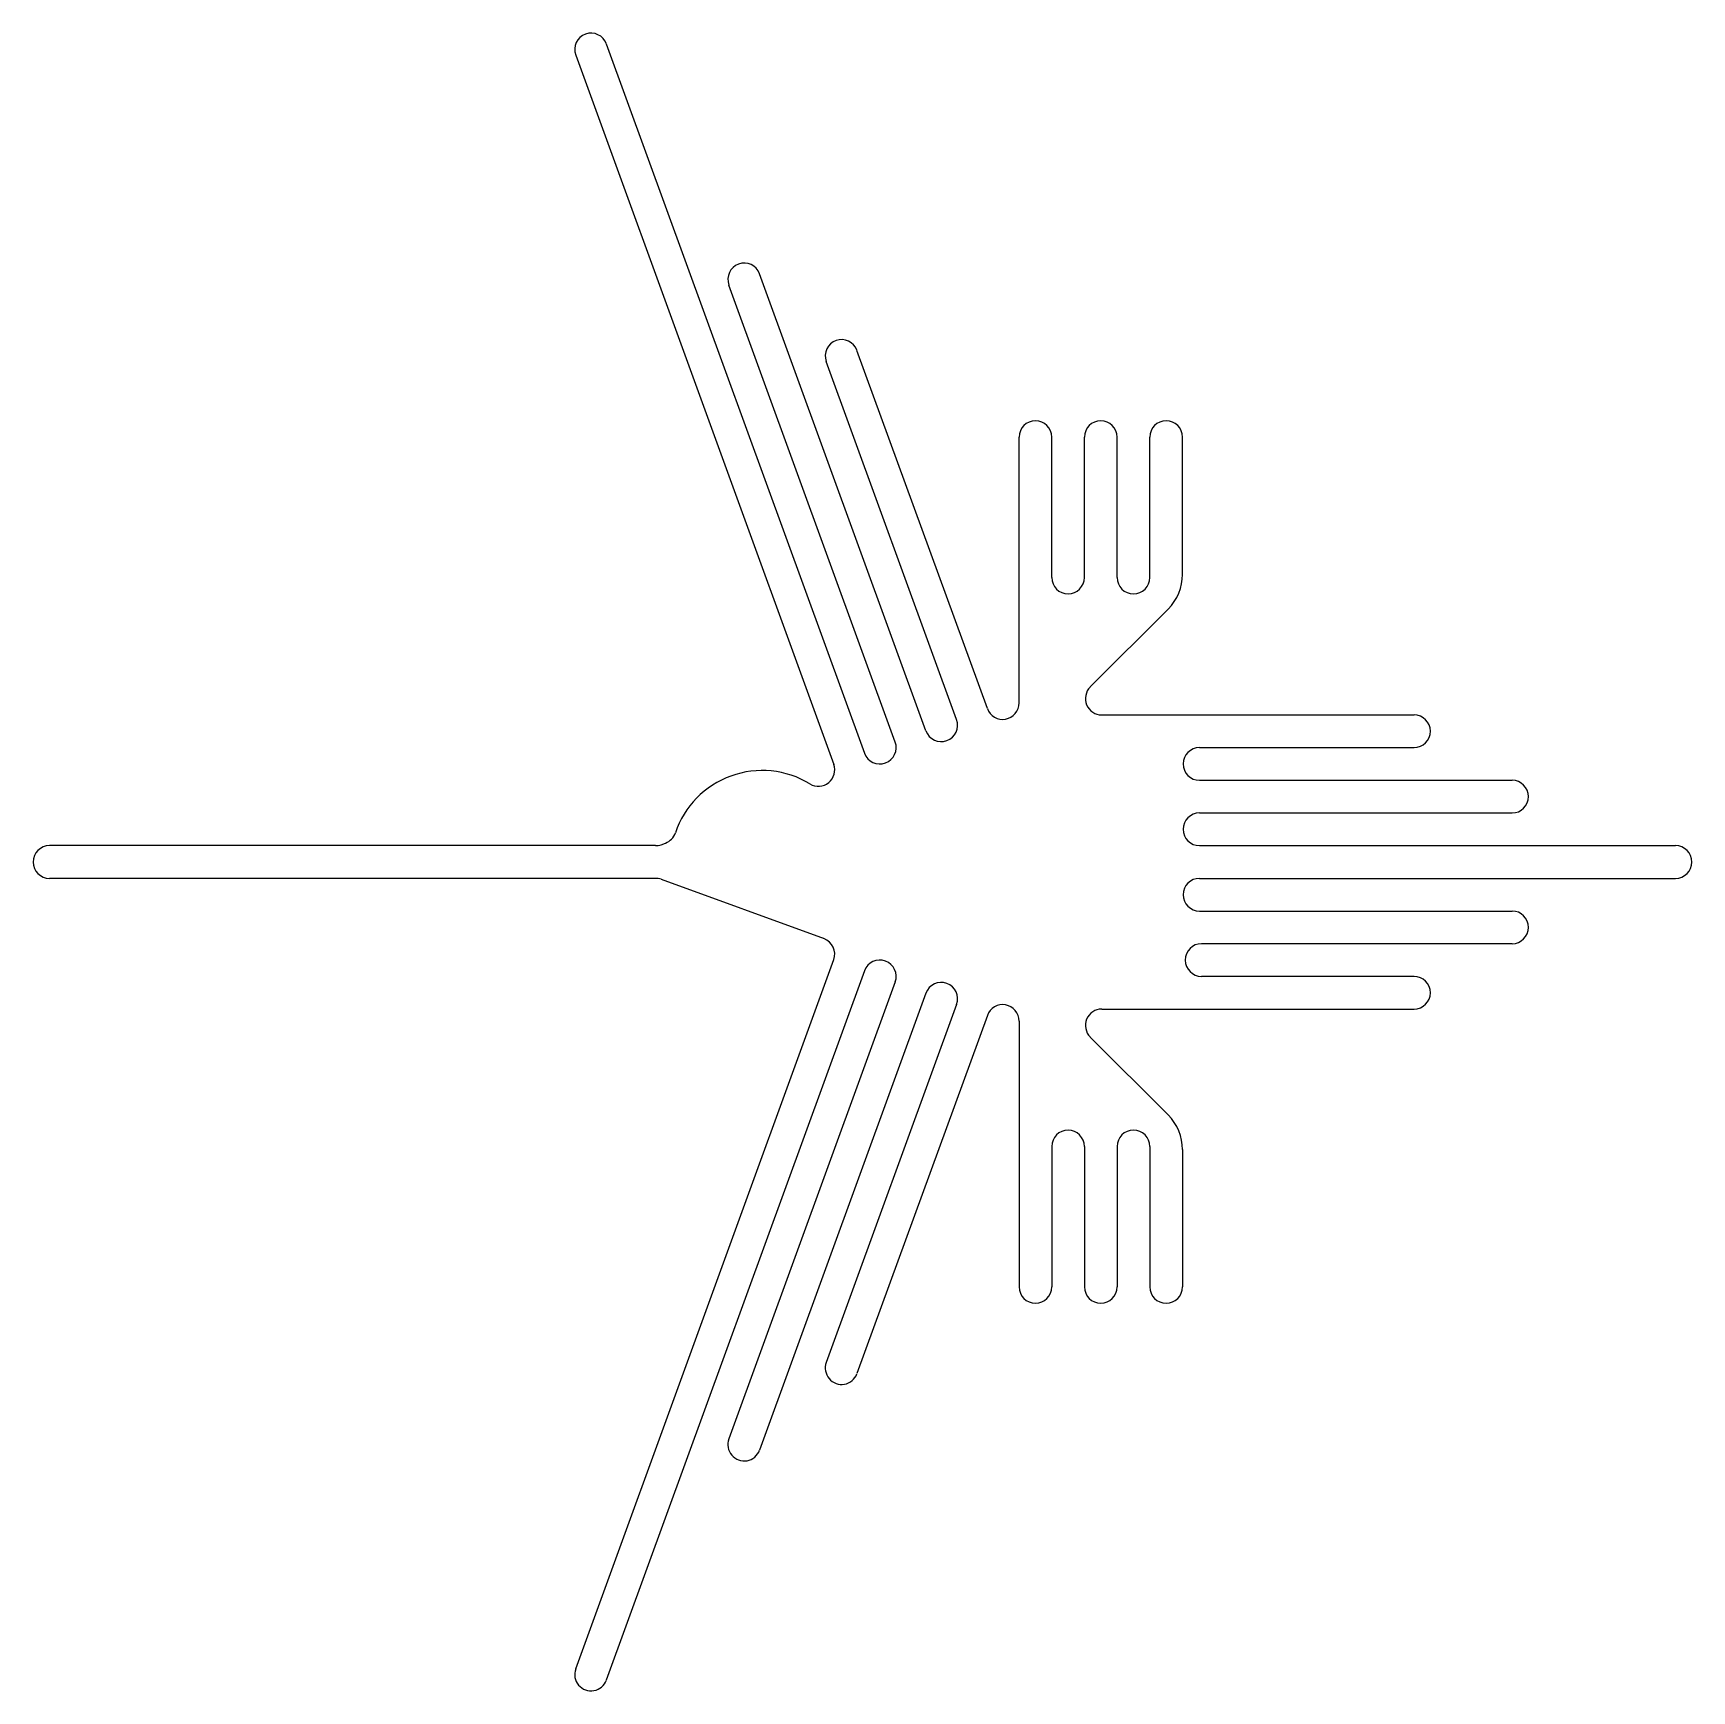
# Model space of a CAD drawing. Extents: x -45 to 57, y -51 to 51.
import ezdxf

# ---------------------------------------------------------------- set-up
doc = ezdxf.new("R2010")
doc.units = 0
doc.layers.add('9', color=7, linetype='CONTINUOUS')

msp = doc.modelspace()

# ---------------------------------------------------------------- linework, layer by layer
at = {"layer": '9', "color": 4, "linetype": 'CONTINUOUS'}
for p, q in [((-9.54, 50.06), (6.26, 6.66)), ((-11.41, 49.38), (4.38, 5.97)), ((10.02, 8.02), (-0.16, 35.99)), ((8.14, 7.34), (-2.04, 35.3)), ((11.9, 8.71), (3.92, 30.63)), ((13.78, 9.39), (5.8, 31.31)), ((15.72, 9.73), (15.72, 26)), ((17.72, 17.41), (17.72, 26)), ((19.72, 17.41), (19.72, 26)), ((21.72, 17.41), (21.72, 26)), ((23.72, 17.41), (23.72, 26)), ((25.72, 17.6), (25.72, 26)), ((24.84, 15.48), (20.07, 10.71)), ((20.78, 9), (39.89, 9)), ((26.76, 7), (39.89, 7)), ((26.76, 5), (45.89, 5)), ((26.76, 3), (45.89, 3)), ((-6.19, 1.06), (-5.91, 1.16)), ((-6.53, 1), (-43.61, 1)), ((26.76, 1), (55.89, 1)), ((-6.53, -1), (-43.61, -1)), ((26.76, -1), (55.89, -1)), ((-6.19, -1.06), (3.79, -4.69)), ((26.76, -3), (45.89, -3)), ((45.89, -5), (26.89, -5)), ((-11.41, -49.38), (4.38, -5.97)), ((6.26, -6.66), (-9.54, -50.06)), ((39.89, -7), (26.89, -7)), ((8.14, -7.34), (-2.04, -35.3)), ((10.02, -8.02), (-0.16, -35.99)), ((11.9, -8.71), (3.92, -30.63)), ((20.78, -9), (39.89, -9)), ((13.78, -9.39), (5.8, -31.31)), ((15.72, -9.73), (15.72, -26)), ((24.84, -15.48), (20.07, -10.71)), ((17.72, -17.41), (17.72, -26)), ((19.72, -17.41), (19.72, -26)), ((21.72, -17.41), (21.72, -26)), ((23.72, -17.41), (23.72, -26)), ((25.72, -17.6), (25.72, -26))]:
    msp.add_line(p, q, dxfattribs=at)
for centre, radius, start, end in [((-10.47, 49.72), 1, 20, 200), ((-1.1, 35.65), 1, 20, 200), ((4.86, 30.97), 1, 20, 200), ((16.72, 26), 1, 0, 180), ((20.72, 26), 1, 0, 180), ((24.72, 26), 1, 0, 180), ((18.72, 17.41), 1, 180, 360), ((22.72, 17.41), 1, 180, 360), ((22.72, 17.6), 3, 315, 360), ((20.78, 10), 1, 135, 270), ((14.72, 9.73), 1, 200, 360), ((10.96, 8.37), 1, 200, 20), ((39.89, 8), 1, 270, 90), ((7.2, 7), 1, 200, 20), ((26.76, 6), 1, 90, 270), ((0, 0), 5.6, 58.5528, 161.4472), ((3.44, 5.63), 1, 238.5528, 20), ((45.89, 4), 1, 270, 90), ((26.76, 2), 1, 90, 270), ((-6.53, 2), 1, 270, 290), ((-6.26, 2.1), 1, 290, 341.4472), ((-43.61, 0), 1, 90, 270), ((55.89, 0), 1, 270, 90), ((-6.53, -2), 1, 70, 90), ((26.76, -2), 1, 90, 270), ((45.89, -4), 1, 270, 90), ((3.44, -5.63), 1, 340, 70), ((26.89, -6), 1, 90, 270), ((7.2, -7), 1, 340, 160), ((39.89, -8), 1, 270, 90), ((10.96, -8.37), 1, 340, 160), ((14.72, -9.73), 1, 0, 160), ((20.78, -10), 1, 90, 225), ((22.72, -17.6), 3, 0, 45), ((18.72, -17.41), 1, 0, 180), ((22.72, -17.41), 1, 0, 180), ((16.72, -26), 1, 180, 360), ((20.72, -26), 1, 180, 360), ((24.72, -26), 1, 180, 360), ((4.86, -30.97), 1, 160, 340), ((-1.1, -35.65), 1, 160, 340), ((-10.47, -49.72), 1, 160, 340)]:
    msp.add_arc(centre, radius, start, end, dxfattribs=at)

doc.saveas('drawing.dxf')
